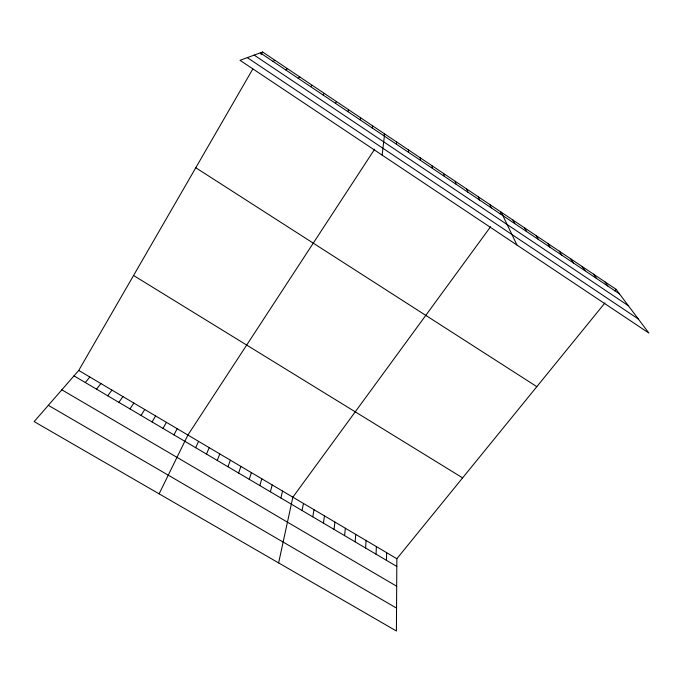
<?xml version="1.0" encoding="UTF-8"?>
<svg xmlns="http://www.w3.org/2000/svg" width="683" height="683" viewBox="0 0 683 683"><rect width="100%" height="100%" fill="white"/><g stroke="black" fill="none" stroke-linecap="round" stroke-linejoin="round"><path stroke-width="1.02" d="M604.916 302.97L396.849 558.72L396.413 630.998L34.15 421.599L78.733 370.434L252.804 69.009M386.45 560.333L386.638 552.667M396.473 144.241L396.533 141.902M376.043 554.195L376.376 546.596M365.601 548.031L366.079 540.501M355.126 541.841L355.741 534.388M344.599 535.626L345.367 528.241M382.139 155.126L384.631 133.911L383.53 135.61M334.03 529.385L334.952 522.077M323.426 523.127L324.485 515.887M312.771 516.835L313.984 509.672M302.074 510.517L303.448 503.431M278.621 562.912L292.862 497.164L490.607 226.705M372.226 127.977L372.687 125.894M280.875 498.001L282.549 491.06M270.374 491.803L272.193 484.93M259.83 485.579L261.802 478.783M249.244 479.329L251.37 472.602M360.018 119.781L360.675 117.826M238.615 473.054L240.894 466.404M227.943 466.754L230.376 460.18M217.228 460.427L219.815 453.93M206.479 454.075L209.22 447.664M195.679 447.698L198.582 441.363M347.749 111.56L348.62 109.732M159.113 493.835L187.902 435.045L374.702 149.116M173.952 434.875L177.179 428.693M163.024 428.42L166.413 422.325M261.077 54.691L262.631 52.002L616.049 289.285L648.85 333.031L240.006 60.309L262.631 52.002M152.053 421.949L155.604 415.93M141.04 415.443L144.753 409.501M335.43 103.287L336.506 101.596M129.975 408.912L133.859 403.055M118.868 402.355L122.923 396.584M499.973 213.899L501.22 212.191L516.98 245.069M107.718 395.773L111.944 390.087M96.525 389.165L100.913 383.556M614.734 290.898L616.049 289.285M85.29 382.531L89.849 377.007M323.05 94.98L324.331 93.426M310.611 86.639L312.105 85.221M298.112 78.255L299.82 76.974M285.562 69.828L287.483 68.684M272.944 61.368L275.087 60.36M48.331 405.318L396.55 608.126M61.846 389.814L396.686 586.236M74.003 375.863L396.806 566.446M78.733 370.434L396.849 558.72M133.561 275.488L462.622 477.878M195.782 167.745L536.829 386.655M254.178 55.101L628.386 305.736M247.314 57.628L638.332 319.004M260.274 52.864L619.498 293.886M604.797 281.729L608.075 286.22M593.493 274.148L596.601 278.519M582.147 266.524L585.066 270.784M570.74 258.866L573.489 263.015M559.283 251.173L561.853 255.211M547.775 243.447L550.165 247.366M536.215 235.686L538.426 239.494M524.604 227.891L526.627 231.58M512.942 220.063L514.777 223.623M489.796 204.524L491.265 207.845M478.322 196.815L479.603 200.025M466.796 189.08L467.889 192.162M455.211 181.302L456.124 184.265M443.583 173.491L444.3 176.334M431.904 165.645L432.424 168.368M420.165 157.764L420.497 160.368M408.374 149.85L408.511 152.326"/></g></svg>
